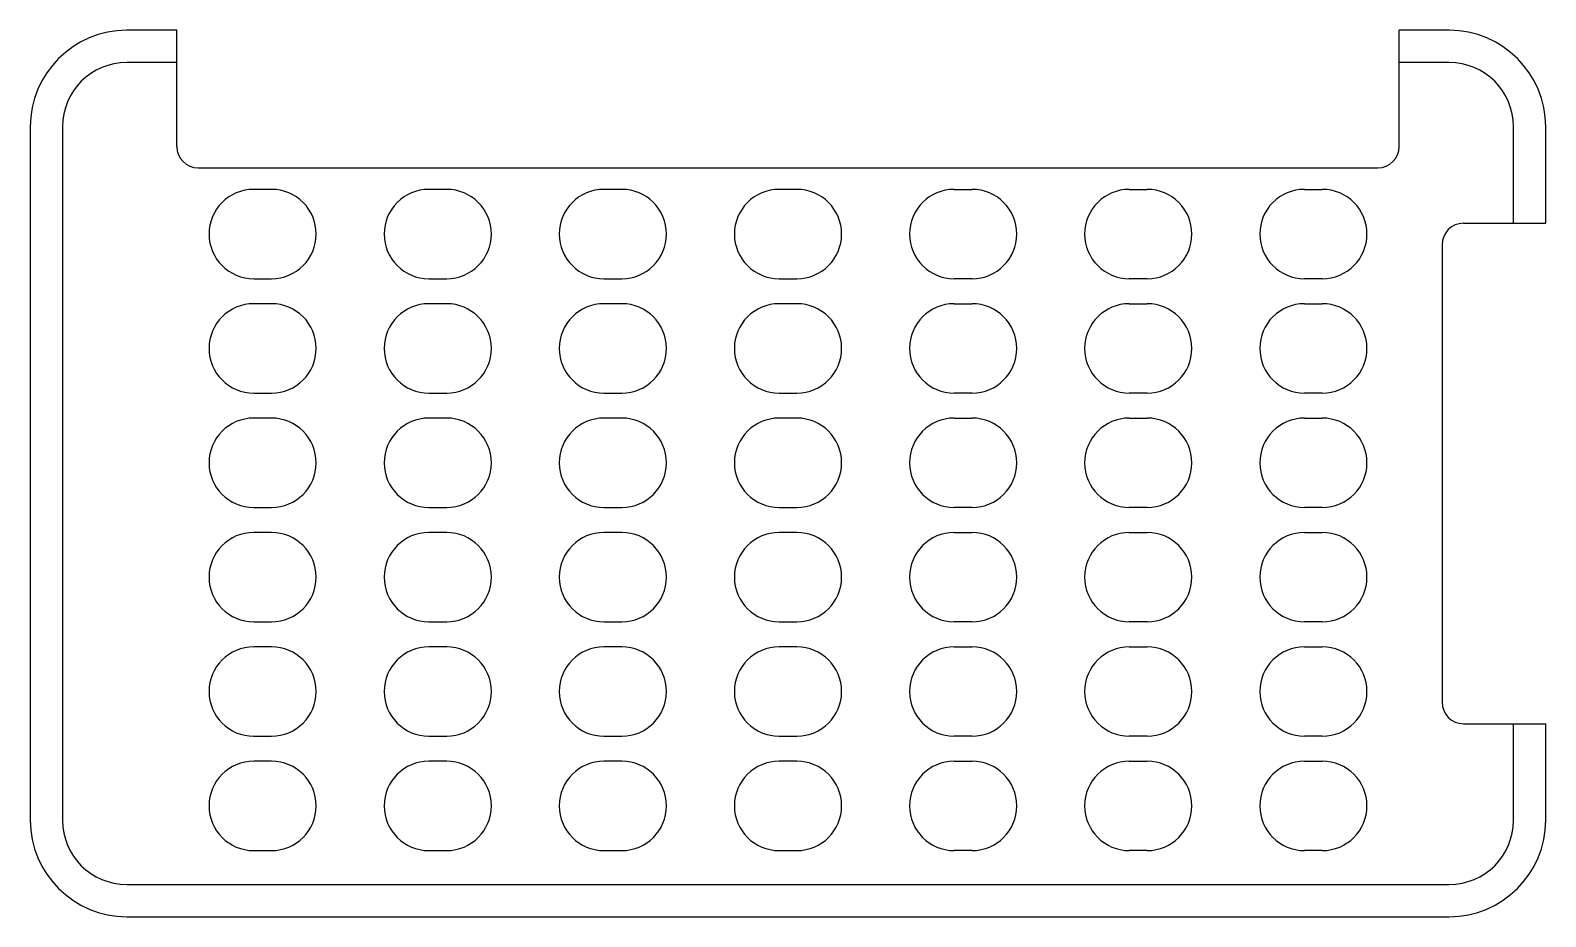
# Model space of a CAD drawing. Header units: millimetres. Extents: x -106 to 106, y -62 to 62.
import ezdxf

# ---------------------------------------------------------------- set-up
doc = ezdxf.new("R2010")
doc.units = ezdxf.units.MM
for name, color, linetype in [('material 2.0 pet-g', 6, 'Continuous'), ('profile', 2, 'Continuous'), ('slots', 4, 'Continuous')]:
    doc.layers.add(name, color=color, linetype=linetype)

msp = doc.modelspace()

# ---------------------------------------------------------------- linework, layer by layer
at = {"layer": 'material 2.0 pet-g'}
for p, q in [((-85.5, 62), (-92.5, 62)), ((-85.5, 45.75), (-85.5, 62)), ((85.5, 45.75), (85.5, 62)), ((92.5, 62), (85.5, 62)), ((-106, 48.5), (-106, -48.5)), ((106, 35), (106, 48.5)), ((-82.5, 42.75), (82.5, 42.75)), ((94.5, 35), (106, 35)), ((91.5, 32), (91.5, -32)), ((94.5, -35), (106, -35)), ((106, -48.5), (106, -35)), ((-92.5, -62), (92.5, -62))]:
    msp.add_line(p, q, dxfattribs=at)
for centre, radius, start, end in [((-92.5, 48.5), 13.5, 90, 180), ((92.5, 48.5), 13.5, 0, 90), ((-82.5, 45.75), 3, 180, 270), ((82.5, 45.75), 3, 270, 0), ((94.5, 32), 3, 90, 180), ((94.5, -32), 3, 180, 270), ((-92.5, -48.5), 13.5, 180, 270), ((92.5, -48.5), 13.5, 270, 0)]:
    msp.add_arc(centre, radius, start, end, dxfattribs=at)
at = {"layer": 'profile'}
for p, q in [((-85.5, 57.5), (-92.5, 57.5)), ((92.5, 57.5), (85.5, 57.5)), ((-101.5, 48.5), (-101.5, -48.5)), ((101.5, 35), (101.5, 48.5)), ((101.5, -48.5), (101.5, -35)), ((-92.5, -57.5), (92.5, -57.5))]:
    msp.add_line(p, q, dxfattribs=at)
for centre, start, end in [((-92.5, 48.5), 90, 180), ((92.5, 48.5), 0, 90), ((-92.5, -48.5), 180, 270), ((92.5, -48.5), 270, 0)]:
    msp.add_arc(centre, 9, start, end, dxfattribs=at)
at = {"layer": 'slots'}
for p, q in [((-72.25, 39.75), (-74.75, 39.75)), ((-47.75, 39.75), (-50.25, 39.75)), ((-23.25, 39.75), (-25.75, 39.75)), ((1.25, 39.75), (-1.25, 39.75)), ((23.25, 39.75), (25.75, 39.75)), ((47.75, 39.75), (50.25, 39.75)), ((72.25, 39.75), (74.75, 39.75)), ((-74.75, 27.25), (-72.25, 27.25)), ((-50.25, 27.25), (-47.75, 27.25)), ((-25.75, 27.25), (-23.25, 27.25)), ((-1.25, 27.25), (1.25, 27.25)), ((25.75, 27.25), (23.25, 27.25)), ((50.25, 27.25), (47.75, 27.25)), ((74.75, 27.25), (72.25, 27.25)), ((-72.25, 23.75), (-74.75, 23.75)), ((-47.75, 23.75), (-50.25, 23.75)), ((-23.25, 23.75), (-25.75, 23.75)), ((1.25, 23.75), (-1.25, 23.75)), ((23.25, 23.75), (25.75, 23.75)), ((47.75, 23.75), (50.25, 23.75)), ((72.25, 23.75), (74.75, 23.75)), ((-74.75, 11.25), (-72.25, 11.25)), ((-50.25, 11.25), (-47.75, 11.25)), ((-25.75, 11.25), (-23.25, 11.25)), ((-1.25, 11.25), (1.25, 11.25)), ((25.75, 11.25), (23.25, 11.25)), ((50.25, 11.25), (47.75, 11.25)), ((74.75, 11.25), (72.25, 11.25)), ((-72.25, 7.75), (-74.75, 7.75)), ((-47.75, 7.75), (-50.25, 7.75)), ((-23.25, 7.75), (-25.75, 7.75)), ((1.25, 7.75), (-1.25, 7.75)), ((23.25, 7.75), (25.75, 7.75)), ((47.75, 7.75), (50.25, 7.75)), ((72.25, 7.75), (74.75, 7.75)), ((-74.75, -4.75), (-72.25, -4.75)), ((-50.25, -4.75), (-47.75, -4.75)), ((-25.75, -4.75), (-23.25, -4.75)), ((-1.25, -4.75), (1.25, -4.75)), ((25.75, -4.75), (23.25, -4.75)), ((50.25, -4.75), (47.75, -4.75)), ((74.75, -4.75), (72.25, -4.75)), ((-72.25, -8.25), (-74.75, -8.25)), ((-47.75, -8.25), (-50.25, -8.25)), ((-23.25, -8.25), (-25.75, -8.25)), ((1.25, -8.25), (-1.25, -8.25)), ((23.25, -8.25), (25.75, -8.25)), ((47.75, -8.25), (50.25, -8.25)), ((72.25, -8.25), (74.75, -8.25)), ((-74.75, -20.75), (-72.25, -20.75)), ((-50.25, -20.75), (-47.75, -20.75)), ((-25.75, -20.75), (-23.25, -20.75)), ((-1.25, -20.75), (1.25, -20.75)), ((25.75, -20.75), (23.25, -20.75)), ((50.25, -20.75), (47.75, -20.75)), ((74.75, -20.75), (72.25, -20.75)), ((-72.25, -24.25), (-74.75, -24.25)), ((-47.75, -24.25), (-50.25, -24.25)), ((-23.25, -24.25), (-25.75, -24.25)), ((1.25, -24.25), (-1.25, -24.25)), ((23.25, -24.25), (25.75, -24.25)), ((47.75, -24.25), (50.25, -24.25)), ((72.25, -24.25), (74.75, -24.25)), ((-74.75, -36.75), (-72.25, -36.75)), ((-50.25, -36.75), (-47.75, -36.75)), ((-25.75, -36.75), (-23.25, -36.75)), ((-1.25, -36.75), (1.25, -36.75)), ((25.75, -36.75), (23.25, -36.75)), ((50.25, -36.75), (47.75, -36.75)), ((74.75, -36.75), (72.25, -36.75)), ((-72.25, -40.25), (-74.75, -40.25)), ((-47.75, -40.25), (-50.25, -40.25)), ((-23.25, -40.25), (-25.75, -40.25)), ((1.25, -40.25), (-1.25, -40.25)), ((23.25, -40.25), (25.75, -40.25)), ((47.75, -40.25), (50.25, -40.25)), ((72.25, -40.25), (74.75, -40.25)), ((-74.75, -52.75), (-72.25, -52.75)), ((-50.25, -52.75), (-47.75, -52.75)), ((-25.75, -52.75), (-23.25, -52.75)), ((-1.25, -52.75), (1.25, -52.75)), ((25.75, -52.75), (23.25, -52.75)), ((50.25, -52.75), (47.75, -52.75)), ((74.75, -52.75), (72.25, -52.75))]:
    msp.add_line(p, q, dxfattribs=at)
for centre, start, end in [((-74.75, 33.5), 90, 270), ((-72.25, 33.5), 270, 90), ((-50.25, 33.5), 90, 270), ((-47.75, 33.5), 270, 90), ((-25.75, 33.5), 90, 270), ((-23.25, 33.5), 270, 90), ((-1.25, 33.5), 90, 270), ((1.25, 33.5), 270, 90), ((23.25, 33.5), 90, 270), ((25.75, 33.5), 270, 90), ((47.75, 33.5), 90, 270), ((50.25, 33.5), 270, 90), ((72.25, 33.5), 90, 270), ((74.75, 33.5), 270, 90), ((-74.75, 17.5), 90, 270), ((-72.25, 17.5), 270, 90), ((-50.25, 17.5), 90, 270), ((-47.75, 17.5), 270, 90), ((-25.75, 17.5), 90, 270), ((-23.25, 17.5), 270, 90), ((-1.25, 17.5), 90, 270), ((1.25, 17.5), 270, 90), ((23.25, 17.5), 90, 270), ((25.75, 17.5), 270, 90), ((47.75, 17.5), 90, 270), ((50.25, 17.5), 270, 90), ((72.25, 17.5), 90, 270), ((74.75, 17.5), 270, 90), ((-74.75, 1.5), 90, 270), ((-72.25, 1.5), 270, 90), ((-50.25, 1.5), 90, 270), ((-47.75, 1.5), 270, 90), ((-25.75, 1.5), 90, 270), ((-23.25, 1.5), 270, 90), ((-1.25, 1.5), 90, 270), ((1.25, 1.5), 270, 90), ((23.25, 1.5), 90, 270), ((25.75, 1.5), 270, 90), ((47.75, 1.5), 90, 270), ((50.25, 1.5), 270, 90), ((72.25, 1.5), 90, 270), ((74.75, 1.5), 270, 90), ((-74.75, -14.5), 90, 270), ((-72.25, -14.5), 270, 90), ((-50.25, -14.5), 90, 270), ((-47.75, -14.5), 270, 90), ((-25.75, -14.5), 90, 270), ((-23.25, -14.5), 270, 90), ((-1.25, -14.5), 90, 270), ((1.25, -14.5), 270, 90), ((23.25, -14.5), 90, 270), ((25.75, -14.5), 270, 90), ((47.75, -14.5), 90, 270), ((50.25, -14.5), 270, 90), ((72.25, -14.5), 90, 270), ((74.75, -14.5), 270, 90), ((-74.75, -30.5), 90, 270), ((-72.25, -30.5), 270, 90), ((-50.25, -30.5), 90, 270), ((-47.75, -30.5), 270, 90), ((-25.75, -30.5), 90, 270), ((-23.25, -30.5), 270, 90), ((-1.25, -30.5), 90, 270), ((1.25, -30.5), 270, 90), ((23.25, -30.5), 90, 270), ((25.75, -30.5), 270, 90), ((47.75, -30.5), 90, 270), ((50.25, -30.5), 270, 90), ((72.25, -30.5), 90, 270), ((74.75, -30.5), 270, 90), ((-74.75, -46.5), 90, 270), ((-72.25, -46.5), 270, 90), ((-50.25, -46.5), 90, 270), ((-47.75, -46.5), 270, 90), ((-25.75, -46.5), 90, 270), ((-23.25, -46.5), 270, 90), ((-1.25, -46.5), 90, 270), ((1.25, -46.5), 270, 90), ((23.25, -46.5), 90, 270), ((25.75, -46.5), 270, 90), ((47.75, -46.5), 90, 270), ((50.25, -46.5), 270, 90), ((72.25, -46.5), 90, 270), ((74.75, -46.5), 270, 90)]:
    msp.add_arc(centre, 6.25, start, end, dxfattribs=at)

doc.saveas('drawing.dxf')
